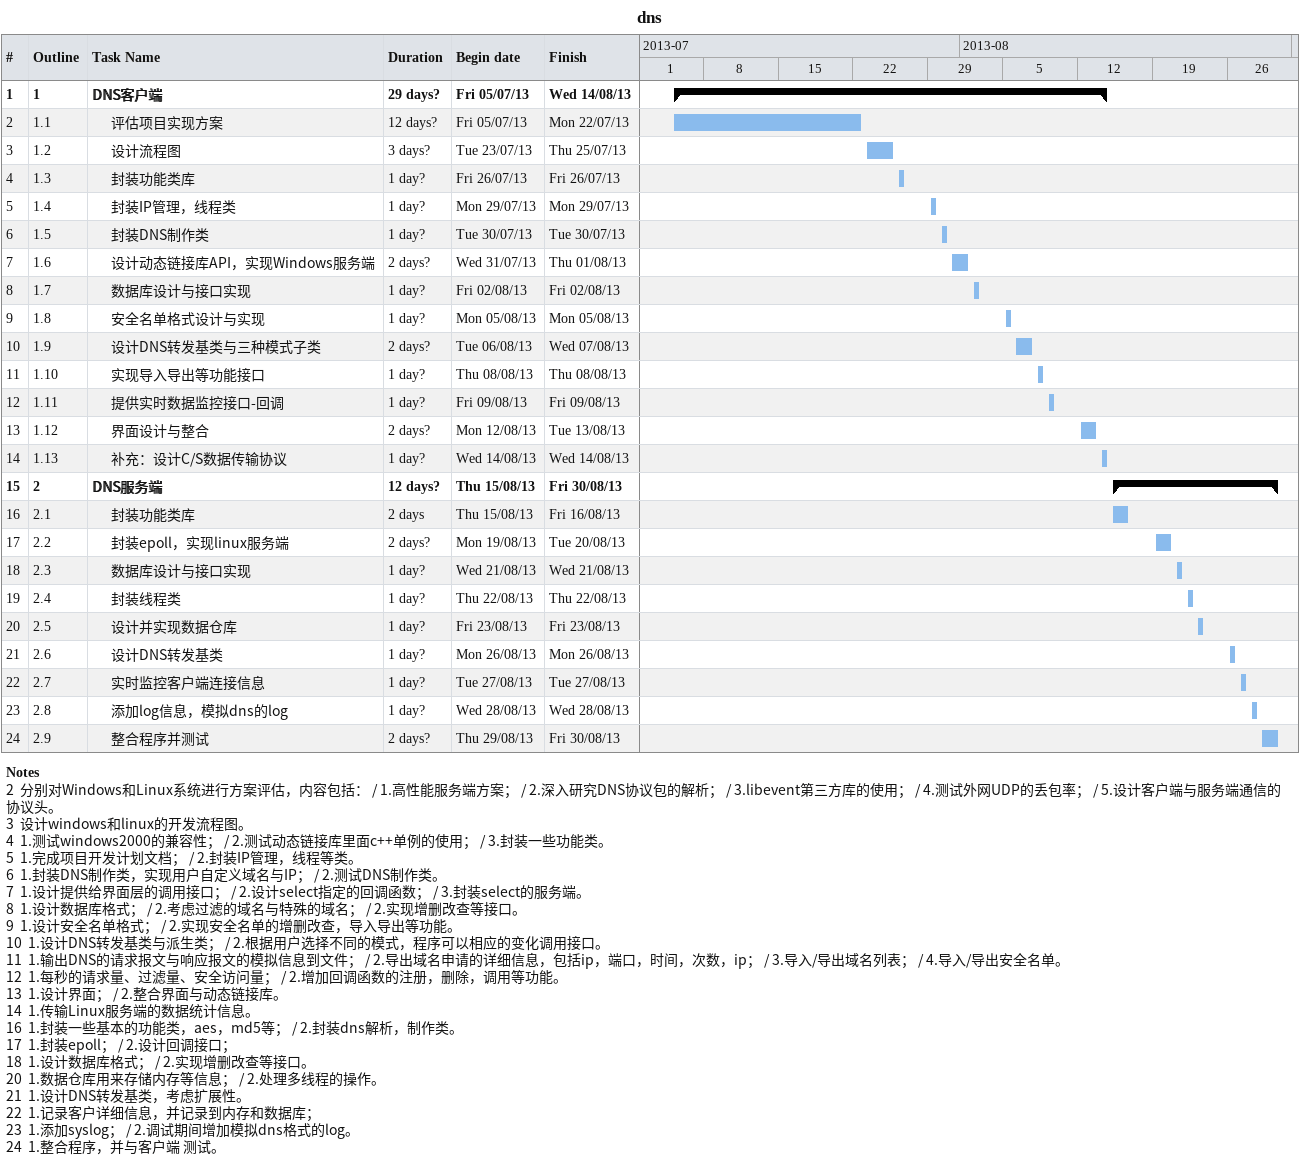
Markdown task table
dns

| ID | WBS | Task | Duration | Start | Finish |
|---|---|---|---|---|---|
| 1 | 1 | **DNS客户端** | 29d? | 2013-07-05 | 2013-08-14 |
| 2 | 1.1 | 评估项目实现方案 | 12d? | 2013-07-05 | 2013-07-22 |
| 3 | 1.2 | 设计流程图 | 3d? | 2013-07-23 | 2013-07-25 |
| 4 | 1.3 | 封装功能类库 | 1d? | 2013-07-26 | 2013-07-26 |
| 5 | 1.4 | 封装IP管理，线程类 | 1d? | 2013-07-29 | 2013-07-29 |
| 6 | 1.5 | 封装DNS制作类 | 1d? | 2013-07-30 | 2013-07-30 |
| 7 | 1.6 | 设计动态链接库API，实现Windows服务端 | 2d? | 2013-07-31 | 2013-08-01 |
| 8 | 1.7 | 数据库设计与接口实现 | 1d? | 2013-08-02 | 2013-08-02 |
| 9 | 1.8 | 安全名单格式设计与实现 | 1d? | 2013-08-05 | 2013-08-05 |
| 10 | 1.9 | 设计DNS转发基类与三种模式子类 | 2d? | 2013-08-06 | 2013-08-07 |
| 11 | 1.10 | 实现导入导出等功能接口 | 1d? | 2013-08-08 | 2013-08-08 |
| 12 | 1.11 | 提供实时数据监控接口-回调 | 1d? | 2013-08-09 | 2013-08-09 |
| 13 | 1.12 | 界面设计与整合 | 2d? | 2013-08-12 | 2013-08-13 |
| 14 | 1.13 | 补充：设计C/S数据传输协议 | 1d? | 2013-08-14 | 2013-08-14 |
| 15 | 2 | **DNS服务端** | 12d? | 2013-08-15 | 2013-08-30 |
| 16 | 2.1 | 封装功能类库 | 2d | 2013-08-15 | 2013-08-16 |
| 17 | 2.2 | 封装epoll，实现linux服务端 | 2d? | 2013-08-19 | 2013-08-20 |
| 18 | 2.3 | 数据库设计与接口实现 | 1d? | 2013-08-21 | 2013-08-21 |
| 19 | 2.4 | 封装线程类 | 1d? | 2013-08-22 | 2013-08-22 |
| 20 | 2.5 | 设计并实现数据仓库 | 1d? | 2013-08-23 | 2013-08-23 |
| 21 | 2.6 | 设计DNS转发基类 | 1d? | 2013-08-26 | 2013-08-26 |
| 22 | 2.7 | 实时监控客户端连接信息 | 1d? | 2013-08-27 | 2013-08-27 |
| 23 | 2.8 | 添加log信息，模拟dns的log | 1d? | 2013-08-28 | 2013-08-28 |
| 24 | 2.9 | 整合程序并测试 | 2d? | 2013-08-29 | 2013-08-30 |

Notes
- 2: 分别对Windows和Linux系统进行方案评估，内容包括： / 1.高性能服务端方案； / 2.深入研究DNS协议包的解析； / 3.libevent第三方库的使用； / 4.测试外网UDP的丢包率； / 5.设计客户端与服务端通信的协议头。
- 3: 设计windows和linux的开发流程图。
- 4: 1.测试windows2000的兼容性； / 2.测试动态链接库里面c++单例的使用； / 3.封装一些功能类。
- 5: 1.完成项目开发计划文档； / 2.封装IP管理，线程等类。
- 6: 1.封装DNS制作类，实现用户自定义域名与IP； / 2.测试DNS制作类。
- 7: 1.设计提供给界面层的调用接口； / 2.设计select指定的回调函数； / 3.封装select的服务端。
- 8: 1.设计数据库格式； / 2.考虑过滤的域名与特殊的域名； / 2.实现增删改查等接口。
- 9: 1.设计安全名单格式； / 2.实现安全名单的增删改查，导入导出等功能。
- 10: 1.设计DNS转发基类与派生类； / 2.根据用户选择不同的模式，程序可以相应的变化调用接口。
- 11: 1.输出DNS的请求报文与响应报文的模拟信息到文件； / 2.导出域名申请的详细信息，包括ip，端口，时间，次数，ip； / 3.导入/导出域名列表； / 4.导入/导出安全名单。
- 12: 1.每秒的请求量、过滤量、安全访问量； / 2.增加回调函数的注册，删除，调用等功能。
- 13: 1.设计界面； / 2.整合界面与动态链接库。
- 14: 1.传输Linux服务端的数据统计信息。
- 16: 1.封装一些基本的功能类，aes，md5等； / 2.封装dns解析，制作类。
- 17: 1.封装epoll； / 2.设计回调接口；
- 18: 1.设计数据库格式； / 2.实现增删改查等接口。
- 20: 1.数据仓库用来存储内存等信息； / 2.处理多线程的操作。
- 21: 1.设计DNS转发基类，考虑扩展性。
- 22: 1.记录客户详细信息，并记录到内存和数据库；
- 23: 1.添加syslog； / 2.调试期间增加模拟dns格式的log。
- 24: 1.整合程序，并与客户端 测试。
